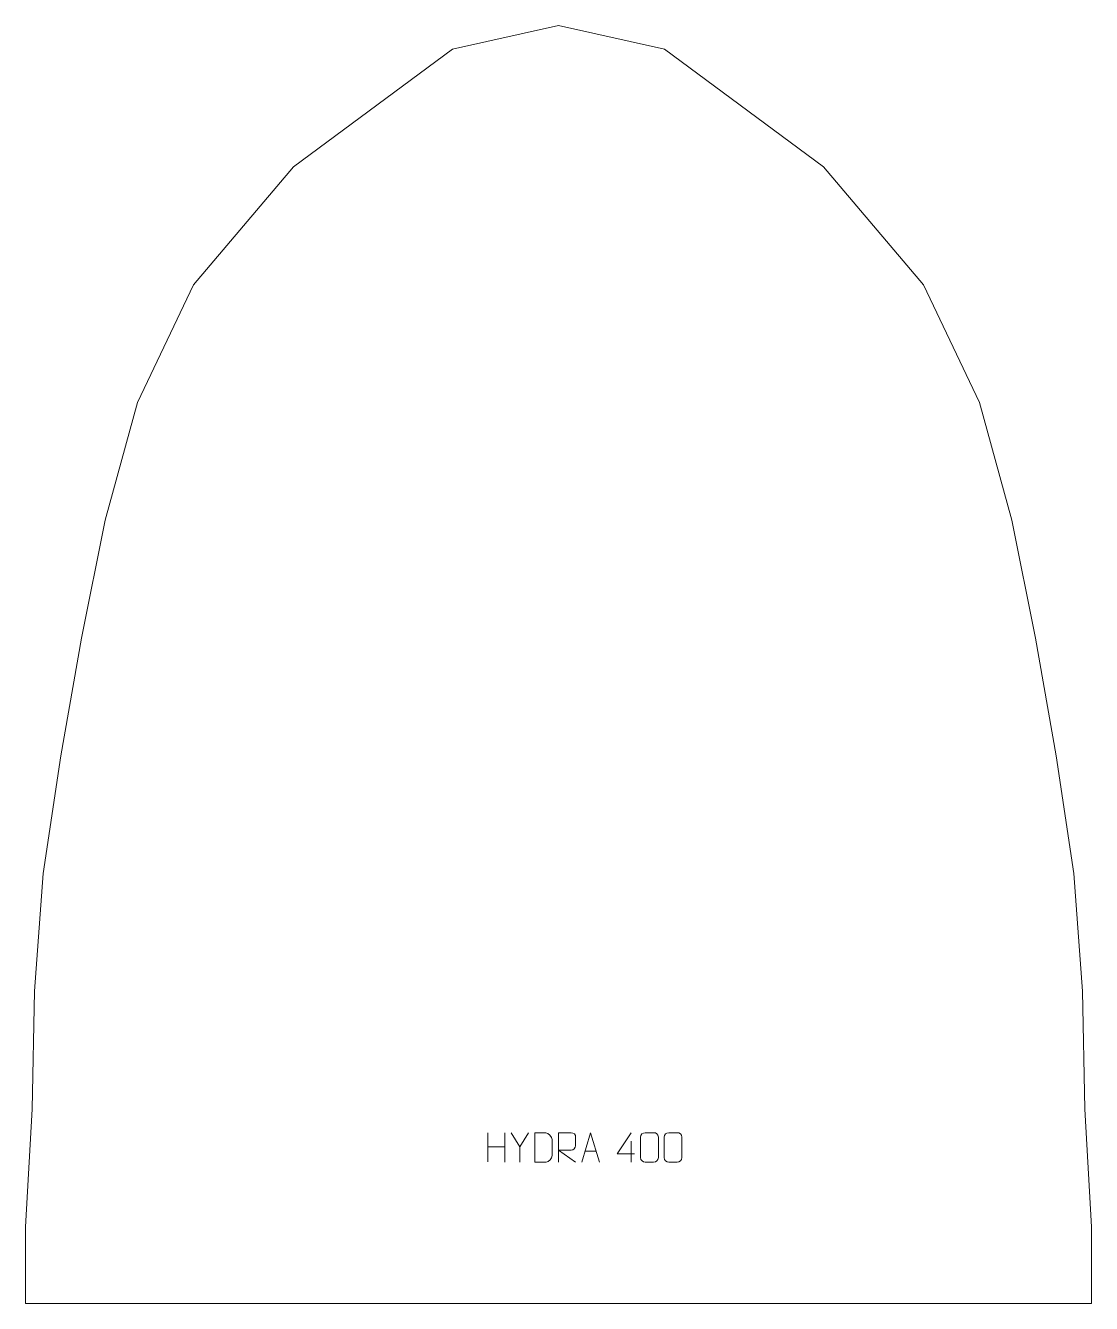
# Model space of a CAD drawing. Header units: millimetres. Extents: x -452 to 452, y 460 to 1545.
import ezdxf

# ---------------------------------------------------------------- set-up
doc = ezdxf.new("R2010")
doc.units = ezdxf.units.MM
doc.header["$MEASUREMENT"] = 0
doc.layers.add('layer 1', color=7, linetype='Continuous')

msp = doc.modelspace()

# ---------------------------------------------------------------- linework, layer by layer
at = {"layer": 'layer 1', "color": 242, "lineweight": 9}
msp.add_open_spline([(452.4999, 525), (452.4999, 525), (452.4999, 460.0005), (452.4999, 460.0005), (452.4999, 460.0005), (452.4999, 460.0005), (-452.4998, 460.0005), (-452.4998, 460.0005), (-452.4998, 460.0005), (-452.4998, 460.0005), (-452.4998, 525), (-452.4998, 525), (-452.4998, 525), (-452.4998, 525), (-447, 624.999), (-447, 624.999), (-447, 624.999), (-447, 624.999), (-444.9991, 724.9996), (-444.9991, 724.9996), (-444.9991, 724.9996), (-444.9991, 724.9996), (-437.4996, 825.0007), (-437.4996, 825.0007), (-437.4996, 825.0007), (-437.4996, 825.0007), (-422.5006, 924.9997), (-422.5006, 924.9997), (-422.5006, 924.9997), (-422.5006, 924.9997), (-405.0001, 1024.9991), (-405.0001, 1024.9991), (-405.0001, 1024.9991), (-405.0001, 1024.9991), (-385.0003, 1124.9998), (-385.0003, 1124.9998), (-385.0003, 1124.9998), (-385.0003, 1124.9998), (-357.4999, 1224.9988), (-357.4999, 1224.9988), (-357.4999, 1224.9988), (-357.4999, 1224.9988), (-309.9998, 1324.9998), (-309.9998, 1324.9998), (-309.9998, 1324.9998), (-309.9998, 1324.9998), (-224.9997, 1424.9988), (-224.9997, 1424.9988), (-224.9997, 1424.9988), (-224.9997, 1424.9988), (-90.0004, 1524.9995), (-90.0004, 1524.9995), (-90.0004, 1524.9995), (-90.0004, 1524.9995), (0.0005, 1544.9992), (0.0005, 1544.9992), (0.0005, 1544.9992), (0.0005, 1544.9992), (90, 1524.9995), (90, 1524.9995), (90, 1524.9995), (90, 1524.9995), (224.9994, 1424.9988), (224.9994, 1424.9988), (224.9994, 1424.9988), (224.9994, 1424.9988), (309.9997, 1324.9998), (309.9997, 1324.9998), (309.9997, 1324.9998), (309.9997, 1324.9998), (357.4996, 1224.9988), (357.4996, 1224.9988), (357.4996, 1224.9988), (357.4996, 1224.9988), (385, 1124.9998), (385, 1124.9998), (385, 1124.9998), (385, 1124.9998), (404.9997, 1024.9991), (404.9997, 1024.9991), (404.9997, 1024.9991), (404.9997, 1024.9991), (422.5003, 924.9997), (422.5003, 924.9997), (422.5003, 924.9997), (422.5003, 924.9997), (437.4993, 825.0007), (437.4993, 825.0007), (437.4993, 825.0007), (437.4993, 825.0007), (445.0004, 724.9996), (445.0004, 724.9996), (445.0004, 724.9996), (445.0004, 724.9996), (447, 624.999), (447, 624.999), (447, 624.999), (447, 624.999), (452.4999, 525), (452.4999, 525)], degree=3, knots=[0, 0, 0, 0, 0.038461538, 0.038461538, 0.038461538, 0.038461538, 0.076923077, 0.076923077, 0.076923077, 0.076923077, 0.115384615, 0.115384615, 0.115384615, 0.115384615, 0.153846154, 0.153846154, 0.153846154, 0.153846154, 0.192307692, 0.192307692, 0.192307692, 0.192307692, 0.230769231, 0.230769231, 0.230769231, 0.230769231, 0.269230769, 0.269230769, 0.269230769, 0.269230769, 0.307692308, 0.307692308, 0.307692308, 0.307692308, 0.346153846, 0.346153846, 0.346153846, 0.346153846, 0.384615385, 0.384615385, 0.384615385, 0.384615385, 0.423076923, 0.423076923, 0.423076923, 0.423076923, 0.461538462, 0.461538462, 0.461538462, 0.461538462, 0.5, 0.5, 0.5, 0.5, 0.538461538, 0.538461538, 0.538461538, 0.538461538, 0.576923077, 0.576923077, 0.576923077, 0.576923077, 0.615384615, 0.615384615, 0.615384615, 0.615384615, 0.653846154, 0.653846154, 0.653846154, 0.653846154, 0.692307692, 0.692307692, 0.692307692, 0.692307692, 0.730769231, 0.730769231, 0.730769231, 0.730769231, 0.769230769, 0.769230769, 0.769230769, 0.769230769, 0.807692308, 0.807692308, 0.807692308, 0.807692308, 0.846153846, 0.846153846, 0.846153846, 0.846153846, 0.884615385, 0.884615385, 0.884615385, 0.884615385, 0.923076923, 0.923076923, 0.923076923, 0.923076923, 1, 1, 1, 1], dxfattribs=at)
at = {"layer": 'layer 1', "color": 250, "lineweight": 9}
for points in [[(-60.0804, 604.9584), (-60.0804, 604.9584), (-60.0804, 580.1809), (-60.0804, 580.1809)], [(-45.4371, 604.9584), (-45.4371, 604.9584), (-45.4371, 580.0049), (-45.4371, 580.0049)], [(-32.7587, 593.0763), (-32.7587, 593.0763), (-40.0796, 604.975), (-40.0796, 604.975)], [(61.7087, 597.6759), (61.7087, 597.6759), (61.7087, 580.0112), (61.7087, 580.0112)], [(-60.0804, 593.0761), (-60.0804, 593.0761), (-45.4371, 593.0765), (-45.4371, 593.0765)], [(22.4941, 589.2709), (22.4941, 589.2709), (31.9898, 589.2709), (31.9898, 589.2709)]]:
    msp.add_open_spline(points, degree=3, dxfattribs=at)
for points, knots in [([(-25.4363, 604.975), (-25.4363, 604.975), (-32.7587, 593.0763), (-32.7587, 593.0763), (-32.7587, 593.0763), (-32.7587, 593.0763), (-32.758, 580.0214), (-32.758, 580.0214)], [0, 0, 0, 0, 0.333333333, 0.333333333, 0.333333333, 0.333333333, 1, 1, 1, 1]), ([(-20.1503, 580.0496), (-17.8185, 580.05), (-12.8683, 580.026), (-10.5368, 580.0257), (-10.5368, 580.0257), (-8.6118, 579.9203), (-5.2932, 583.4619), (-5.3044, 585.4792), (-5.3044, 585.4792), (-5.3048, 591.2493), (-5.3048, 593.419), (-5.3044, 599.1883), (-5.3044, 599.1883), (-5.3087, 601.3264), (-8.6832, 604.9865), (-10.8356, 604.973), (-10.8356, 604.973), (-13.1613, 604.973), (-17.8856, 604.973), (-20.2117, 604.973), (-20.2117, 604.973), (-20.2113, 599.2261), (-20.15, 585.7969), (-20.1503, 580.0496)], [0, 0, 0, 0, 0.142857143, 0.142857143, 0.142857143, 0.142857143, 0.285714286, 0.285714286, 0.285714286, 0.285714286, 0.428571429, 0.428571429, 0.428571429, 0.428571429, 0.571428571, 0.571428571, 0.571428571, 0.571428571, 0.714285714, 0.714285714, 0.714285714, 0.714285714, 1, 1, 1, 1]), ([(-0.09, 580.0215), (-0.09, 580.0215), (-0.09, 604.975), (-0.09, 604.975), (-0.09, 604.975), (3.5048, 604.975), (7.1003, 604.975), (10.6955, 604.975), (10.6955, 604.975), (13.0208, 604.9373), (14.5781, 603.4473), (14.574, 601.0809), (14.574, 601.0809), (14.5736, 599.0454), (14.5736, 595.986), (14.574, 593.95), (14.574, 593.95), (14.5675, 592.0745), (12.7552, 590.1327), (10.7457, 590.1136), (10.7457, 590.1136), (10.7457, 590.1136), (-0.09, 590.1136), (-0.09, 590.1136), (-0.09, 590.1136), (-0.09, 590.1136), (14.5647, 580.0215), (14.5647, 580.0215)], [0, 0, 0, 0, 0.125, 0.125, 0.125, 0.125, 0.25, 0.25, 0.25, 0.25, 0.375, 0.375, 0.375, 0.375, 0.5, 0.5, 0.5, 0.5, 0.625, 0.625, 0.625, 0.625, 0.75, 0.75, 0.75, 0.75, 1, 1, 1, 1]), ([(19.7715, 580.0215), (19.7715, 580.0215), (27.1425, 604.975), (27.1425, 604.975), (27.1425, 604.975), (27.1425, 604.975), (34.7124, 580.0215), (34.7124, 580.0215)], [0, 0, 0, 0, 0.333333333, 0.333333333, 0.333333333, 0.333333333, 1, 1, 1, 1]), ([(64.6528, 586.9148), (64.6528, 586.9148), (49.8311, 586.9148), (49.8311, 586.9148), (49.8311, 586.9148), (49.8311, 586.9148), (61.7087, 604.9853), (61.7087, 604.9853)], [0, 0, 0, 0, 0.333333333, 0.333333333, 0.333333333, 0.333333333, 1, 1, 1, 1]), ([(73.6612, 604.9975), (76.0273, 604.9975), (78.3938, 604.9975), (80.7603, 604.9975), (80.7603, 604.9975), (82.7408, 605.0331), (84.7668, 603.5388), (84.7939, 601.0967), (84.7939, 601.0967), (84.7935, 595.3393), (84.7935, 589.5815), (84.7939, 583.8233), (84.7939, 583.8233), (84.6518, 581.4957), (82.9454, 580.0134), (80.7603, 580.0026), (80.7603, 580.0026), (78.3879, 580.003), (76.0155, 580.003), (73.6435, 580.0026), (73.6435, 580.0026), (71.685, 579.897), (69.6786, 581.7849), (69.69, 583.8059), (69.69, 583.8059), (69.6904, 589.5865), (69.6904, 595.3668), (69.69, 601.1466), (69.69, 601.1466), (69.6943, 603.2886), (71.4714, 605.0111), (73.6612, 604.9975)], [0, 0, 0, 0, 0.111111111, 0.111111111, 0.111111111, 0.111111111, 0.222222222, 0.222222222, 0.222222222, 0.222222222, 0.333333333, 0.333333333, 0.333333333, 0.333333333, 0.444444444, 0.444444444, 0.444444444, 0.444444444, 0.555555556, 0.555555556, 0.555555556, 0.555555556, 0.666666667, 0.666666667, 0.666666667, 0.666666667, 0.777777778, 0.777777778, 0.777777778, 0.777777778, 1, 1, 1, 1]), ([(93.6612, 604.9975), (96.0273, 604.9975), (98.3938, 604.9975), (100.7603, 604.9975), (100.7603, 604.9975), (102.7408, 605.0331), (104.7668, 603.5388), (104.7939, 601.0967), (104.7939, 601.0967), (104.7935, 595.3393), (104.7935, 589.5815), (104.7939, 583.8233), (104.7939, 583.8233), (104.6518, 581.4957), (102.9454, 580.0134), (100.7603, 580.0026), (100.7603, 580.0026), (98.3879, 580.003), (96.0155, 580.003), (93.6435, 580.0026), (93.6435, 580.0026), (91.685, 579.897), (89.6786, 581.7849), (89.69, 583.8059), (89.69, 583.8059), (89.6904, 589.5865), (89.6904, 595.3668), (89.69, 601.1466), (89.69, 601.1466), (89.6943, 603.2886), (91.4714, 605.0111), (93.6612, 604.9975)], [0, 0, 0, 0, 0.111111111, 0.111111111, 0.111111111, 0.111111111, 0.222222222, 0.222222222, 0.222222222, 0.222222222, 0.333333333, 0.333333333, 0.333333333, 0.333333333, 0.444444444, 0.444444444, 0.444444444, 0.444444444, 0.555555556, 0.555555556, 0.555555556, 0.555555556, 0.666666667, 0.666666667, 0.666666667, 0.666666667, 0.777777778, 0.777777778, 0.777777778, 0.777777778, 1, 1, 1, 1])]:
    msp.add_open_spline(points, degree=3, knots=knots, dxfattribs=at)

doc.saveas('drawing.dxf')
